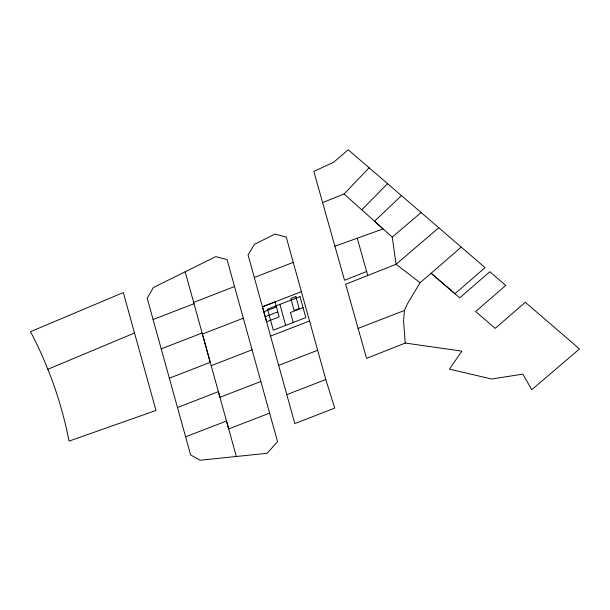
<?xml version="1.0" encoding="UTF-8"?>
<svg xmlns="http://www.w3.org/2000/svg" width="610" height="610" viewBox="0 0 610 610"><rect width="100%" height="100%" fill="white"/><g stroke="black" fill="none" stroke-linecap="round" stroke-linejoin="round"><path stroke-width="0.91" d="M404.445 310.459L403.546 320.829L405.231 343.056L366.557 358.375L345.664 284.229L396.073 264.267L438.773 227.766L485.049 267.622L454.961 293.73L431.133 273.257L420.069 282.666L407.373 303.948L404.445 310.459L358.108 328.386M369.142 167.773L344.078 193.972L322.614 202.627L344.536 280.257L366.618 271.511M361.776 209.81L387.556 183.656M438.773 227.766L401.449 195.619L374.563 221.255L392.238 237.107L396.073 264.267L420.069 282.666M461.251 247.103L431.133 273.257L459.726 297.855L489.838 271.732L505.736 285.427L475.64 311.542L495.206 328.363L525.279 302.27L579.5 348.95L531.752 389.729L522.884 374.105L491.713 379.023L449.41 369.142L461.877 351.139L405.231 343.056M392.238 237.107L421.098 212.532M185.181 271.778L153.354 287.546L147.193 298.244L190.633 454.961L200.164 460.237L267.111 453.299L277.542 441.648L227.05 259.555L215.78 256.635L185.181 271.778L210.229 362.355L169.351 378.215M47.809 369.286L134.52 333.007L123.319 292.548L30.5 331.688C39.253 348.096 46.543 365.23 52.978 382.668A694.325 521.619 -28.7 0 1 69.067 441.091L155.977 410.469L134.52 333.007M193.675 302.385L234.537 286.548M161.261 348.851L202.131 333.029M243.306 318.199L202.413 334.036L219.943 397.293L260.844 381.494M211.182 365.687L252.083 349.812M177.472 407.526L218.372 391.65L228.697 428.921L269.635 413.13M254.286 277.443L293.257 262.392L286.25 237.115L275.041 234.095L254.454 244.29L248.049 254.934L294.821 423.584L334.73 408.113L326.075 380.472L293.257 262.392M153.087 319.526L194.01 303.719M262.445 306.754L301.431 291.679M263.856 311.786L276.437 306.921M265.228 316.765L277.817 311.901M303.063 307.646L290.482 312.511L293.227 322.461M270.565 336.064L309.56 320.99M278.656 365.344L317.696 350.285M286.761 394.639L325.816 379.519M185.6 436.806L226.501 421.007L236.344 456.493M334.936 246.204L383.118 228.933L344.078 193.972M401.449 195.619L348.219 149.763L333.739 162.207L313.837 171.425L322.614 202.627M357.231 238.197L367.754 275.484M279.883 304.413L285.678 325.374M275.064 301.95L262.475 306.815L266.608 321.737L279.189 316.872L275.064 301.95M295.858 296.551L290.825 298.496L294.127 310.437L299.159 308.492L295.858 296.551M300.021 296.635L267.5 309.201L273.295 330.162L305.816 317.596L300.021 296.635"/></g></svg>
